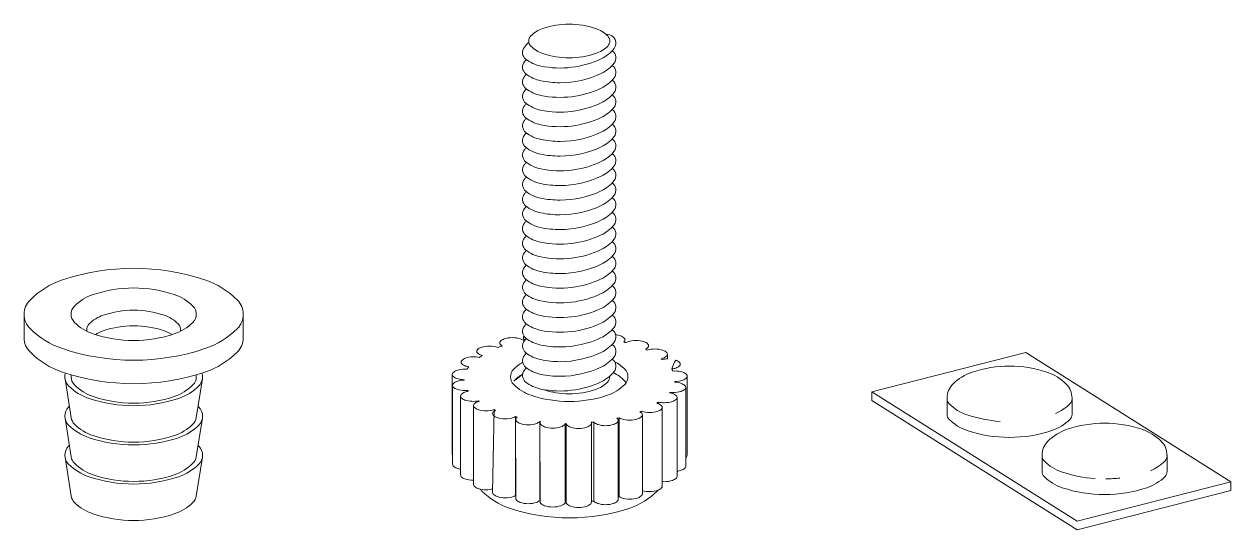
# Model space of a CAD drawing. Header units: metres. Extents: x -27.1 to 47.9, y -10.7 to 6.6.
# Drawn here: x 13.7 to 15.006, y 4.009 to 4.556 of the extents above; entities that cross this region are included whole.
import ezdxf

# ---------------------------------------------------------------- set-up
doc = ezdxf.new("R2010")
doc.units = ezdxf.units.M
doc.header["$MEASUREMENT"] = 0
doc.layers.add('PDF_Working_Num_Penna__7_Num_Penna__7_Num_Penna__7_Num_Penna__7_Num_Penna__7_Num_Penna__7', color=7, linetype='Continuous', lineweight=18)

msp = doc.modelspace()

# ---------------------------------------------------------------- linework, layer by layer
at = {"layer": 'PDF_Working_Num_Penna__7_Num_Penna__7_Num_Penna__7_Num_Penna__7_Num_Penna__7_Num_Penna__7', "color": 7, "linetype": 'Continuous', "lineweight": 18, "flags": 128}
for points in [[(14.3316, 4.5436, 0.115668), (14.3185, 4.5517, 0.162455), (14.2614, 4.5517, 0.11647), (14.2483, 4.5436, 0.413532), (14.2483, 4.5326, 0.116056), (14.2614, 4.5245, 0.162095), (14.3185, 4.5245, 0.116379), (14.3316, 4.5326, 0.413855)], [(13.9307, 4.2579, 0.116699), (13.8955, 4.2797, 0.162326), (13.7416, 4.2797, 0.116613), (13.7063, 4.2579, 0.414323), (13.7063, 4.2271, 0.116565), (13.7416, 4.2053, 0.162306), (13.8955, 4.2053, 0.11648), (13.9307, 4.2271, 0.414381)], [(13.8826, 4.2513, 0.116303), (13.8625, 4.2638, 0.162304), (13.7746, 4.2638, 0.116402), (13.7544, 4.2513, 0.414666), (13.7544, 4.2337, 0.116303), (13.7746, 4.2213, 0.162312), (13.8625, 4.2213, 0.116402), (13.8826, 4.2337, 0.414175)], [(14.4011, 4.1832, 0.039253), (14.4053, 4.1843, 0.118644), (14.4094, 4.1868, 0.414616), (14.4094, 4.1903, 0.118261), (14.4053, 4.1928, 0.080319)], [(14.2395, 4.1778, 0.063257), (14.2298, 4.1703, 0.052522)], [(14.2086, 4.1394, 0.004503), (14.2103, 4.1386, 0.07828), (14.2077, 4.1368, 0.412951), (14.2077, 4.1332, 0.115797), (14.2118, 4.1307, 0.161657), (14.2295, 4.1307, 0.067208), (14.2318, 4.1318), (14.2318, 4.0464, -0.063995), (14.2295, 4.0453, -0.161329), (14.2118, 4.0453, -0.117312), (14.2077, 4.0478, -0.197721), (14.207, 4.0496)], [(14.2318, 4.1318, 0.00514), (14.2337, 4.1313, 0.033609), (14.2327, 4.1305, 0.414114), (14.2327, 4.1269, 0.115378), (14.2368, 4.1244, 0.161616), (14.2545, 4.1244, 0.104428), (14.2582, 4.1266), (14.2582, 4.0412, -0.105321), (14.2545, 4.039, -0.161115), (14.2368, 4.039, -0.115378), (14.2327, 4.0415, -0.198855), (14.232, 4.0433)], [(14.2582, 4.1266, 0.015299), (14.2588, 4.1265, 0.360961), (14.2591, 4.1234, 0.116923), (14.2632, 4.1208, 0.161155), (14.281, 4.1208, 0.117198), (14.285, 4.1233, 0.133989), (14.2857, 4.1244), (14.2857, 4.039, -0.131033), (14.285, 4.0379, -0.114885), (14.281, 4.0354, -0.161155), (14.2632, 4.0354, -0.116051), (14.2591, 4.0379, -0.197822), (14.2584, 4.0397)]]:
    msp.add_lwpolyline(points, format="xyb", close=True, dxfattribs=at)
for points in [[(14.2462, 4.5366, 0.045853), (14.2414, 4.5315, 0.41481), (14.243, 4.5184, 0.116282), (14.2591, 4.511, 0.162264), (14.3246, 4.5189, 0.116564), (14.3385, 4.53, 0.625498), (14.3312, 4.5451, 0.025573), (14.3301, 4.545)], [(14.2435, 4.5181, 0.018178), (14.2414, 4.5157, 0.414808), (14.243, 4.5026, 0.116528), (14.2591, 4.4951, 0.050145), (14.28, 4.493, 0.110854), (14.3246, 4.503, 0.116318), (14.3385, 4.5141, 0.415157), (14.3369, 4.5272)], [(14.2435, 4.5022, 0.020921), (14.2414, 4.4998, 0.415081), (14.243, 4.4867, 0.116266), (14.2591, 4.4792, 0.162217), (14.3246, 4.4872, 0.116121), (14.3385, 4.4983, 0.415382), (14.3369, 4.5113, 0.01613), (14.3364, 4.5117)], [(14.2435, 4.4863, 0.019118), (14.2414, 4.4839, 0.414627), (14.243, 4.4708, 0.116069), (14.2591, 4.4633, 0.162295), (14.3246, 4.4713, 0.116343), (14.3385, 4.4824, 0.415163), (14.3369, 4.4954, -0.001408), (14.3364, 4.4958)], [(14.2435, 4.4704, 0.020035), (14.2414, 4.468, 0.414942), (14.243, 4.4549, 0.116757), (14.2591, 4.4475, 0.162344), (14.3246, 4.4554, 0.116121), (14.3385, 4.4665, 0.415203), (14.3369, 4.4795)], [(14.2435, 4.4546, 0.019041), (14.2414, 4.4521, 0.415397), (14.243, 4.4391, 0.116724), (14.2591, 4.4316, 0.050145), (14.28, 4.4295, 0.110848), (14.3246, 4.4395, 0.116564), (14.3385, 4.4506, 0.415335), (14.3369, 4.4637)], [(14.2435, 4.4387, 0.018223), (14.2414, 4.4363, 0.413725), (14.243, 4.4231, 0.116528), (14.2591, 4.4157, 0.049934), (14.28, 4.4136, 0.110854), (14.3246, 4.4236, 0.116367), (14.3385, 4.4347, 0.41444), (14.3369, 4.4478)], [(14.2435, 4.4228, 0.019092), (14.2414, 4.4204, 0.414489), (14.243, 4.4073, 0.116953), (14.2591, 4.3998, 0.162313), (14.3246, 4.4077, 0.116318), (14.3385, 4.4188, 0.415657), (14.3369, 4.4319, 0.010396), (14.3364, 4.4323)], [(14.2435, 4.4069, 0.019092), (14.2414, 4.4045, 0.414624), (14.243, 4.3914, 0.116266), (14.2591, 4.3839, 0.050147), (14.28, 4.3818, 0.110947), (14.3246, 4.3919, 0.116343), (14.3385, 4.403, 0.414757), (14.3369, 4.416, 0.010396), (14.3364, 4.4164)], [(14.2435, 4.391, 0.019143), (14.2414, 4.3886, 0.41463), (14.243, 4.3755, 0.116299), (14.2591, 4.3681, 0.050145), (14.28, 4.366, 0.110854), (14.3246, 4.376, 0.116343), (14.3385, 4.3871, 0.414889), (14.3369, 4.4001)], [(14.2435, 4.3752, 0.019041), (14.2414, 4.3727, 0.415079), (14.243, 4.3596, 0.116495), (14.2591, 4.3522, 0.050147), (14.28, 4.3501, 0.11095), (14.3246, 4.3601, 0.116343), (14.3385, 4.3712, 0.415473), (14.3369, 4.3842, 0.016377), (14.3364, 4.3847)], [(14.2435, 4.3593, 0.018178), (14.2414, 4.3568, 0.414948), (14.243, 4.3438, 0.116495), (14.2591, 4.3363, 0.050145), (14.28, 4.3342, 0.110854), (14.3246, 4.3442, 0.116564), (14.3385, 4.3553, 0.414885), (14.3369, 4.3684, 0.010396), (14.3364, 4.3688)], [(14.2435, 4.3434, 0.019092), (14.2414, 4.341, 0.414352), (14.243, 4.3278, 0.116757), (14.2591, 4.3204, 0.162416), (14.3246, 4.3283, 0.116343), (14.3385, 4.3394, 0.415159), (14.3369, 4.3525)], [(14.2435, 4.3275, 0.019092), (14.2414, 4.3251, 0.414764), (14.243, 4.312, 0.116495), (14.2591, 4.3045, 0.162271), (14.3246, 4.3125, 0.116318), (14.3385, 4.3236, 0.415524), (14.3369, 4.3366, 0.010396), (14.3364, 4.337)], [(14.2435, 4.3116, 0.018223), (14.2414, 4.3092, 0.414493), (14.243, 4.2961, 0.116757), (14.2591, 4.2887, 0.049932), (14.28, 4.2865, 0.110851), (14.3246, 4.2966, 0.116343), (14.3385, 4.3077, 0.414894), (14.3369, 4.3207, 0.010396), (14.3364, 4.3211)], [(14.2435, 4.2957, 0.020007), (14.2414, 4.2933, 0.415079), (14.243, 4.2802, 0.116724), (14.2591, 4.2728, 0.16224), (14.3246, 4.2807, 0.116145), (14.3385, 4.2918, 0.414884), (14.3369, 4.3049)], [(14.2435, 4.2799, 0.017263), (14.2414, 4.2774, 0.414623), (14.243, 4.2643, 0.116936), (14.2591, 4.2569, 0.162271), (14.3246, 4.2648, 0.116343), (14.3385, 4.2759, 0.415019), (14.3369, 4.289, 0.010396), (14.3364, 4.2894)], [(14.2435, 4.264, 0.017284), (14.2414, 4.2616, 0.41431), (14.243, 4.2484, 0.11674), (14.2591, 4.241, 0.162367), (14.3246, 4.2489, 0.116145), (14.3385, 4.26, 0.41457), (14.3369, 4.2731)], [(13.8692, 4.2241, 0.24232), (13.8666, 4.2322, 0.116328), (13.8515, 4.2415, 0.16232), (13.7855, 4.2415, 0.116229), (13.7704, 4.2322, 0.199529), (13.7677, 4.2256, 0.038231), (13.7678, 4.2241)], [(14.2435, 4.2481, 0.019118), (14.2414, 4.2457, 0.414486), (14.243, 4.2325, 0.116528), (14.2591, 4.2251, 0.162264), (14.3246, 4.233, 0.116318), (14.3385, 4.2441, 0.415794), (14.3369, 4.2572, 0.010396), (14.3364, 4.2576)], [(13.9371, 4.2425), (13.9371, 4.2171, -0.198818), (13.9307, 4.2017, -0.11648), (13.8955, 4.1799, -0.16221), (13.7416, 4.1799, -0.116464), (13.7063, 4.2017, -0.198569), (13.6999, 4.2171), (13.6999, 4.2425)], [(14.2435, 4.2322, 0.018201), (14.2414, 4.2298, 0.414494), (14.243, 4.2167, 0.116282), (14.2591, 4.2092, 0.050145), (14.28, 4.2071, 0.110851), (14.3246, 4.2172, 0.116564), (14.3385, 4.2283, 0.415071), (14.3369, 4.2413, 0.010396), (14.3364, 4.2417)], [(13.8601, 4.2205, 0.061248), (13.8515, 4.2246, 0.16232), (13.7855, 4.2246, 0.061506), (13.777, 4.2205)], [(14.2411, 4.2188, 0.410103), (14.2411, 4.2153, 0.012768), (14.2417, 4.2148, 0.001929), (14.2399, 4.2144, 0.07758), (14.2372, 4.2158, 0.161389), (14.2194, 4.2158, 0.116784), (14.2154, 4.2133, 0.411685), (14.2154, 4.2097, 0.057622), (14.2173, 4.2082)], [(14.2435, 4.2163, 0.020952), (14.2414, 4.2139, 0.414496), (14.243, 4.2008, 0.116299), (14.2591, 4.1934, 0.050145), (14.28, 4.1912, 0.11095), (14.3246, 4.2013, 0.116343), (14.3385, 4.2124, 0.414886), (14.3369, 4.2254, -0.001318), (14.3364, 4.2258)], [(14.3962, 4.1993), (14.3964, 4.1943, 0.052331), (14.3906, 4.1936), (14.3896, 4.1944, 0.018942), (14.3914, 4.195, 0.116784), (14.3955, 4.1975, 0.413613), (14.3955, 4.201, 0.115682), (14.3914, 4.2035, 0.080828), (14.3826, 4.205, 0.075342), (14.3744, 4.2037, 0.011237), (14.3723, 4.2047, 0.087216), (14.3751, 4.2067, 0.413945), (14.3751, 4.2103, 0.117048), (14.3711, 4.2128, 0.160325), (14.3533, 4.2128, 0.05673), (14.3511, 4.2118, -0.001842), (14.3489, 4.2124, 0.028529), (14.3495, 4.213, 0.411019), (14.3495, 4.2166, 0.115834), (14.3455, 4.2191, 0.048639), (14.3402, 4.2203)], [(14.2125, 4.2067, 0.161155), (14.1947, 4.2067, 0.117074), (14.1906, 4.2042, 0.412189), (14.1906, 4.2007, 0.116126), (14.1947, 4.1982, 0.008922), (14.1958, 4.1978, 0.010777), (14.1928, 4.1958, 0.136727), (14.1777, 4.1951, 0.117768), (14.1736, 4.1925, 0.414114), (14.1736, 4.189, 0.11754), (14.1777, 4.1865, 0.034416), (14.1812, 4.1856, 0.037478), (14.1793, 4.183, 0.024302), (14.177, 4.1831, 0.080266), (14.1681, 4.1817, 0.11712), (14.164, 4.1792, 0.41512), (14.164, 4.1756, 0.115378), (14.1681, 4.1731, 0.074373), (14.1763, 4.1717, -0.01313), (14.1763, 4.1713, 0.070892), (14.1684, 4.1699, 0.115758), (14.1644, 4.1674, 0.414113), (14.1644, 4.1638, 0.116024), (14.1684, 4.1613, 0.079835), (14.1773, 4.1599, 0.023906), (14.1801, 4.16), (14.1801, 4.1591)], [(14.2435, 4.2004, 0.019979), (14.2414, 4.198, 0.415127), (14.243, 4.185, 0.116724), (14.2591, 4.1775, 0.050147), (14.28, 4.1754, 0.110947), (14.3246, 4.1854, 0.116343), (14.3385, 4.1965, 0.415336), (14.3369, 4.2096, 0.010396), (14.3364, 4.21)], [(14.2435, 4.1846, 0.017263), (14.2414, 4.1821, 0.414623), (14.243, 4.169, 0.11674), (14.2591, 4.1616, 0.162367), (14.3246, 4.1695, 0.116145), (14.3385, 4.1806, 0.414843), (14.3369, 4.1937, 0.010449), (14.3364, 4.1941)], [(14.2396, 4.1905, 0.063375), (14.2298, 4.183, 0.413987), (14.2298, 4.1665, 0.11646), (14.2487, 4.1548, 0.162141), (14.3312, 4.1548, 0.11646), (14.3501, 4.1665, 0.414149), (14.3501, 4.183, 0.071594), (14.3391, 4.1912)], [(14.4153, 4.1616, 0.412854), (14.4153, 4.1652, 0.114089), (14.4112, 4.1677, 0.066528), (14.4041, 4.1691), (14.4041, 4.1697, 0.078978), (14.4129, 4.1712, 0.117768), (14.4169, 4.1737, 0.41529), (14.4169, 4.1772, 0.115002), (14.4129, 4.1798, 0.080899), (14.404, 4.1812, 0.017737), (14.4022, 4.1811, 0.024786), (14.4011, 4.1832)], [(14.8319, 4.1288, 0.198978), (14.8342, 4.1341), (14.8342, 4.1511, 0.032004), (14.8341, 4.1519, 0.198685), (14.8279, 4.1669, 0.116627), (14.8068, 4.1799, 0.080607), (14.7665, 4.1865, 0.080642), (14.7262, 4.1799, 0.116603), (14.7051, 4.1669, 0.198791), (14.6989, 4.1519, 0.0183), (14.6989, 4.1505)], [(13.7446, 4.1789, 0.281085), (13.748, 4.1651, 0.116555), (13.7702, 4.1514, 0.16237), (13.8669, 4.1514, 0.116465), (13.8891, 4.1651, 0.281003), (13.8924, 4.1789)], [(13.7442, 4.1726), (13.7509, 4.1304, 0.157891), (13.7544, 4.1236, 0.116142), (13.7746, 4.1112, 0.162413), (13.8624, 4.1112, 0.116241), (13.8826, 4.1236, 0.157891), (13.8861, 4.1304), (13.8929, 4.1726)], [(13.8863, 4.1771), (13.8863, 4.1748, -0.198761), (13.8826, 4.166, -0.116402), (13.8625, 4.1535, -0.162277), (13.7746, 4.1535, -0.116303), (13.7544, 4.166, -0.198941), (13.7508, 4.1748), (13.7508, 4.1771)], [(14.1636, 4.0907, -0.135342), (14.1633, 4.092), (14.1633, 4.1774)], [(14.2615, 4.1611, 0.161962), (14.3184, 4.1611, 0.115996), (14.3315, 4.1692, 0.198945), (14.3338, 4.1749, 0.019077), (14.3338, 4.1756)], [(14.3516, 4.1684, 0.055015), (14.3501, 4.1703, 0.080602), (14.3375, 4.1794)], [(14.1722, 4.0749, -0.035234), (14.1684, 4.0759, -0.116895), (14.1644, 4.0784, -0.199174), (14.1636, 4.0802), (14.1636, 4.1656)], [(14.1801, 4.16, 0.016794), (14.1807, 4.1593, 0.032706), (14.177, 4.1583, 0.116064), (14.173, 4.1558, 0.415792), (14.173, 4.1522, 0.116479), (14.177, 4.1497, 0.136325), (14.1921, 4.149), (14.1927, 4.1485, 0.017205), (14.1912, 4.148, 0.116356), (14.1871, 4.1455, 0.410268), (14.1871, 4.142, 0.115181), (14.1912, 4.1395, 0.158586), (14.2086, 4.1394), (14.2086, 4.1376)], [(14.1864, 4.0629, -0.010272), (14.1859, 4.0629, -0.080802), (14.177, 4.0643, -0.116479), (14.173, 4.0668, -0.198287), (14.1722, 4.0686), (14.1722, 4.154)], [(14.3864, 4.1458), (14.3864, 4.1475, 0.058974), (14.3929, 4.1468, 0.080811), (14.4018, 4.1482, 0.115987), (14.4059, 4.1507, 0.410768), (14.4059, 4.1543, 0.117198), (14.4018, 4.1568, 0.032102), (14.3987, 4.1576), (14.3987, 4.1579, 0.029575), (14.4024, 4.1577, 0.080195), (14.4112, 4.1591, 0.115909), (14.4153, 4.1616)], [(14.4066, 4.0726, 0.041598), (14.4112, 4.0737, 0.116705), (14.4153, 4.0762, 0.197024), (14.416, 4.078), (14.416, 4.1634)], [(13.7489, 4.143, 0.004933), (13.748, 4.1421, 0.414461), (13.748, 4.1227, 0.116555), (13.7702, 4.109, 0.16237), (13.8669, 4.109, 0.116465), (13.8891, 4.1227, 0.414461), (13.8891, 4.1421)], [(14.207, 4.0535, -0.061492), (14.2, 4.0526, -0.079816), (14.1912, 4.054, -0.1159), (14.1871, 4.0566, -0.197251), (14.1864, 4.0583), (14.1864, 4.1437)], [(14.3681, 4.1375, 0.162774), (14.3858, 4.1375, 0.115834), (14.3899, 4.14, 0.414616), (14.3899, 4.1435, 0.116895), (14.3858, 4.1461, 0.007704), (14.3848, 4.1464, 0.00614), (14.3864, 4.1475)], [(14.3691, 4.0518, 0.152656), (14.3858, 4.0521, 0.116556), (14.3899, 4.0546, 0.197401), (14.3906, 4.0564), (14.3906, 4.1418)], [(14.3906, 4.0615, 0.021641), (14.3929, 4.0614, 0.081294), (14.4018, 4.0628, 0.116784), (14.4059, 4.0653, 0.198712), (14.4066, 4.0671), (14.4066, 4.1525)], [(14.7562, 4.1266, -0.062411), (14.7207, 4.1336, -0.116236), (14.7011, 4.1457, -0.198384), (14.6989, 4.1511), (14.6989, 4.1341, 0.199057), (14.7012, 4.1288, 0.116718), (14.7207, 4.1167, 0.080644), (14.7665, 4.1093, 0.080664), (14.8124, 4.1167, 0.116887), (14.8319, 4.1288)], [(14.8162, 4.1351, 0.095169), (14.8319, 4.1457, 0.198117), (14.8342, 4.1511)], [(13.7442, 4.1302), (13.7509, 4.0881, 0.157953), (13.7544, 4.0813, 0.116303), (13.7746, 4.0688, 0.162312), (13.8625, 4.0688, 0.116402), (13.8826, 4.0813, 0.157953), (13.8861, 4.0881), (13.8929, 4.1302)], [(14.3164, 4.1258, 0.113166), (14.3204, 4.1234, 0.160827), (14.3381, 4.1234, 0.116325), (14.3422, 4.1259, 0.412189), (14.3422, 4.1294, 0.023866), (14.3415, 4.1301), (14.3439, 4.1306), (14.3439, 4.0452, 0.068869), (14.3465, 4.0439, 0.161483), (14.3644, 4.0439, 0.116175), (14.3683, 4.0464, 0.199174), (14.3691, 4.0482), (14.3691, 4.1336)], [(14.3164, 4.0404, 0.114779), (14.3204, 4.0379, 0.161483), (14.3381, 4.0379, 0.117198), (14.3422, 4.0405, 0.197914), (14.3429, 4.0422), (14.3429, 4.1277)], [(14.3439, 4.1306, 0.06875), (14.3465, 4.1293, 0.161985), (14.3643, 4.1293, 0.117768), (14.3683, 4.1319, 0.414617), (14.3684, 4.1354, 0.06604), (14.3662, 4.1371, 0.012986), (14.3677, 4.1376), (14.3677, 4.136)], [(14.3139, 4.0402, 0.003589), (14.3164, 4.0404), (14.3164, 4.1258), (14.3137, 4.1256, -0.302732), (14.3132, 4.1228, -0.115682), (14.3091, 4.1203, -0.161603), (14.2913, 4.1203, -0.115502), (14.2873, 4.1228, -0.179177), (14.2865, 4.1244), (14.2865, 4.039, 0.180782), (14.2873, 4.0374, 0.114778), (14.2913, 4.0349, 0.160773), (14.3091, 4.0349, 0.115606), (14.3132, 4.0374, 0.197401), (14.3139, 4.0392), (14.3139, 4.1246)], [(14.859, 4.0647, -0.062652), (14.8235, 4.0718, -0.116476), (14.804, 4.0839, -0.198978), (14.8017, 4.0893), (14.8017, 4.0723, 0.198682), (14.804, 4.067, 0.11646), (14.8235, 4.0549, 0.080552), (14.8694, 4.0474, 0.080562), (14.9152, 4.0549, 0.116434), (14.9348, 4.067, 0.198761), (14.937, 4.0723), (14.937, 4.0893, 0.030867), (14.9369, 4.0901, 0.198685), (14.9307, 4.1051, 0.116701), (14.9096, 4.1181, 0.080702), (14.8693, 4.1247, 0.080731), (14.829, 4.1181, 0.116393), (14.8079, 4.1051, 0.198941), (14.8017, 4.0901, 0.018724), (14.8017, 4.0887)], [(13.7489, 4.1006, 0.004933), (13.748, 4.0997, 0.41483), (13.748, 4.0804, 0.116715), (13.7702, 4.0667, 0.162278), (13.8669, 4.0667, 0.116625), (13.8891, 4.0804, 0.41483), (13.8891, 4.0997, 0.005032), (13.8881, 4.1006)], [(14.919, 4.0733, 0.095543), (14.9348, 4.0839, 0.198868), (14.937, 4.0893)], [(13.8929, 4.0879), (13.8861, 4.0457, -0.158266), (13.8826, 4.0389, -0.116402), (13.8625, 4.0265, -0.162312), (13.7746, 4.0265, -0.116303), (13.7544, 4.0389, -0.158266), (13.7509, 4.0457), (13.7442, 4.0879)], [(14.1935, 4.0534, 0.041128), (14.1954, 4.0512, 0.116416), (14.2252, 4.0328, 0.162348), (14.3554, 4.0328, 0.116549), (14.3852, 4.0512, 0.019136), (14.3861, 4.0522)]]:
    msp.add_lwpolyline(points, format="xyb", dxfattribs=at)
for points in [[(14.6176, 4.1586), (14.784, 4.2011), (15.006, 4.0611)], [(14.4177, 4.0901), (14.4177, 4.1755)], [(14.6176, 4.1586), (14.8396, 4.0186)], [(14.6176, 4.1586), (14.6176, 4.1492), (14.8396, 4.0093)], [(15.006, 4.0611), (14.8396, 4.0186)], [(15.006, 4.0611), (15.006, 4.0518), (14.8396, 4.0093)]]:
    msp.add_lwpolyline(points, dxfattribs=at)
at = {"layer": 'PDF_Working_Num_Penna__7_Num_Penna__7_Num_Penna__7_Num_Penna__7_Num_Penna__7_Num_Penna__7', "color": 7, "linetype": 'Continuous', "lineweight": 18}
for centre, radius, start, end in [((14.2483, 4.113), 0.1001, 108.6093, 110.7233), ((14.393, 4.171), 0.0112, 350.4231, 353.7626), ((14.8121, 4.1519), 0.0221, 353.0653, 359.9905), ((14.287, 4.1657), 0.0413, 268.2099, 269.4031), ((14.4108, 4.0942), 0.00857, 307.965, 315.9238), ((14.9148, 4.0902), 0.0222, 352.9537, 359.8616), ((14.8693, 4.2119), 0.1475, 270.5366, 276.4678)]:
    msp.add_arc(centre, radius, start, end, dxfattribs=at)
for points in [[(14.3369, 4.5272), (14.3371, 4.5272), (14.3362, 4.5276), (14.3364, 4.5276)], [(14.3369, 4.4796), (14.3371, 4.4796), (14.3362, 4.4799), (14.3364, 4.4799)], [(14.3369, 4.4637), (14.3371, 4.4637), (14.3362, 4.4641), (14.3364, 4.4641)], [(14.3369, 4.4478), (14.3371, 4.4478), (14.3362, 4.4482), (14.3364, 4.4482)], [(14.3369, 4.4002), (14.3371, 4.4002), (14.3362, 4.4005), (14.3364, 4.4005)], [(14.3369, 4.3525), (14.3371, 4.3525), (14.3362, 4.3529), (14.3364, 4.3529)], [(14.3369, 4.3049), (14.3371, 4.3049), (14.3362, 4.3053), (14.3364, 4.3053)], [(14.3369, 4.2731), (14.3371, 4.2731), (14.3362, 4.2735), (14.3364, 4.2735)], [(14.2128, 4.2066), (14.213, 4.2066), (14.2123, 4.2067), (14.2125, 4.2067)], [(14.2173, 4.2082), (14.2177, 4.2082), (14.2159, 4.2079), (14.2163, 4.2079)], [(14.3985, 4.1577), (14.3986, 4.1577), (14.3986, 4.1579), (14.3987, 4.1579)], [(13.8891, 4.1421), (13.8895, 4.1421), (13.8877, 4.143), (13.8881, 4.143)], [(14.3677, 4.1376), (14.3678, 4.1376), (14.3679, 4.1375), (14.3681, 4.1375)], [(14.4169, 4.0883), (14.4176, 4.0883), (14.417, 4.0901), (14.4177, 4.0901)], [(14.2318, 4.0464), (14.2319, 4.0464), (14.2319, 4.0463), (14.232, 4.0463)], [(14.2582, 4.0412), (14.2583, 4.0412), (14.2584, 4.0411), (14.2584, 4.0411)], [(14.2857, 4.039), (14.286, 4.039), (14.2863, 4.039), (14.2865, 4.039)], [(14.3429, 4.045), (14.3433, 4.045), (14.3436, 4.0452), (14.3439, 4.0452)]]:
    msp.add_open_spline(points, degree=3, dxfattribs=at)

doc.saveas('drawing.dxf')
